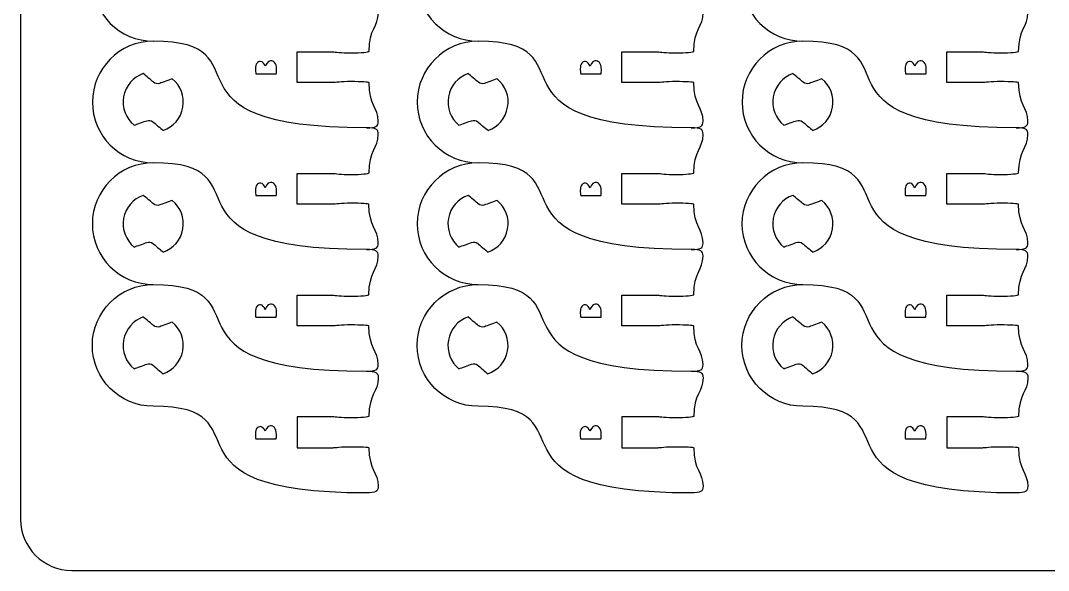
# Model space of a CAD drawing. Extents: x 0 to 300, y 0 to 300.
# Drawn here: x 0 to 100.2, y 0.1 to 53.7 of the extents above; entities that cross this region are included whole.
import ezdxf

# ---------------------------------------------------------------- set-up
doc = ezdxf.new("R2010")
doc.units = 0
doc.header["$MEASUREMENT"] = 0
doc.layers.add('DEFAULT', color=7, linetype='CONTINUOUS')

msp = doc.modelspace()

# ---------------------------------------------------------------- linework, layer by layer
at = {"layer": 'DEFAULT', "color": 1}
for points, knots in [([(295, 0.1), (198.33, 0.1), (101.67, 0.1), (5, 0.1), (2.25, 0.1), (0, 2.35), (0, 5.1), (0, 101.77), (0, 198.43), (0, 295.1), (0, 297.85), (2.25, 300.1), (5, 300.1), (101.67, 300.1), (198.33, 300.1), (295, 300.1), (297.75, 300.1), (300, 297.85), (300, 295.1), (300, 198.43), (300, 101.77), (300, 5.1), (300, 2.35), (297.75, 0.1), (295, 0.1)], [0, 0, 0, 0, 822.047, 822.047, 822.047, 823.047, 823.047, 823.047, 1645.094, 1645.094, 1645.094, 1646.094, 1646.094, 1646.094, 2468.141, 2468.141, 2468.141, 2469.141, 2469.141, 2469.141, 3291.188, 3291.188, 3291.188, 3292.188, 3292.188, 3292.188, 3292.188]), ([(33.74, 43.27), (34.66, 43.27), (34.88, 43.39), (34.88, 43.91), (34.88, 45.3), (33.98, 45.46), (33.98, 47.68), (33.98, 47.73), (33.2, 47.77), (32.23, 47.77), (31.26, 47.77), (30.65, 47.68), (30.48, 47.68), (29.31, 47.68), (28.14, 47.68), (26.98, 47.68), (26.98, 48.68), (26.98, 49.68), (26.98, 50.68), (26.98, 50.68), (29.6, 50.67), (30.48, 50.67), (30.65, 50.67), (31.26, 50.57), (32.23, 50.57), (33.19, 50.57), (33.97, 50.66), (33.98, 50.72), (33.98, 52.93), (34.89, 53.09), (34.89, 54.49), (34.89, 55.01), (34.66, 55.13), (33.74, 55.13), (12.47, 55.13), (24.37, 63.58), (12.95, 63.58), (9.67, 63.59), (7.01, 60.92), (7.01, 57.65), (7.01, 54.38), (9.67, 51.71), (12.94, 51.71)], [0, 0, 0, 0, 1, 1, 1, 2, 2, 2, 3, 3, 3, 4, 4, 4, 13.92, 13.92, 13.92, 22.43, 22.43, 22.43, 23.43, 23.43, 23.43, 24.43, 24.43, 24.43, 25.43, 25.43, 25.43, 26.43, 26.43, 26.43, 27.43, 27.43, 27.43, 28.43, 28.43, 28.43, 29.43, 29.43, 29.43, 30.43, 30.43, 30.43, 30.43]), ([(65.41, 43.27), (66.33, 43.27), (66.56, 43.39), (66.56, 43.91), (66.56, 45.3), (65.65, 45.46), (65.65, 47.68), (65.65, 47.73), (64.87, 47.77), (63.91, 47.77), (62.93, 47.77), (62.33, 47.68), (62.15, 47.68), (60.99, 47.68), (59.82, 47.68), (58.65, 47.68), (58.65, 48.68), (58.65, 49.68), (58.65, 50.68), (58.65, 50.68), (61.28, 50.67), (62.15, 50.67), (62.33, 50.67), (62.94, 50.57), (63.91, 50.57), (64.87, 50.57), (65.64, 50.66), (65.66, 50.72), (65.66, 52.93), (66.56, 53.09), (66.56, 54.49), (66.56, 55.01), (66.34, 55.13), (65.42, 55.13), (44.14, 55.13), (56.05, 63.58), (44.62, 63.58), (41.35, 63.59), (38.69, 60.92), (38.69, 57.65), (38.68, 54.38), (41.35, 51.71), (44.62, 51.71)], [0, 0, 0, 0, 1, 1, 1, 2, 2, 2, 3, 3, 3, 4, 4, 4, 13.92, 13.92, 13.92, 22.43, 22.43, 22.43, 23.43, 23.43, 23.43, 24.43, 24.43, 24.43, 25.43, 25.43, 25.43, 26.43, 26.43, 26.43, 27.43, 27.43, 27.43, 28.43, 28.43, 28.43, 29.43, 29.43, 29.43, 30.43, 30.43, 30.43, 30.43]), ([(97.09, 43.27), (98.01, 43.27), (98.23, 43.39), (98.23, 43.91), (98.23, 45.3), (97.33, 45.46), (97.33, 47.68), (97.33, 47.73), (96.55, 47.77), (95.58, 47.77), (94.61, 47.77), (94, 47.68), (93.83, 47.68), (92.66, 47.68), (91.49, 47.68), (90.33, 47.68), (90.33, 48.68), (90.33, 49.68), (90.33, 50.68), (90.33, 50.68), (92.95, 50.67), (93.83, 50.67), (94, 50.67), (94.61, 50.57), (95.58, 50.57), (96.54, 50.57), (97.32, 50.66), (97.33, 50.72), (97.33, 52.93), (98.24, 53.09), (98.24, 54.49), (98.24, 55.01), (98.01, 55.13), (97.09, 55.13), (75.82, 55.13), (87.72, 63.58), (76.3, 63.58), (73.02, 63.59), (70.36, 60.92), (70.36, 57.65), (70.36, 54.38), (73.02, 51.71), (76.29, 51.71)], [0, 0, 0, 0, 1, 1, 1, 2, 2, 2, 3, 3, 3, 4, 4, 4, 13.92, 13.92, 13.92, 22.43, 22.43, 22.43, 23.43, 23.43, 23.43, 24.43, 24.43, 24.43, 25.43, 25.43, 25.43, 26.43, 26.43, 26.43, 27.43, 27.43, 27.43, 28.43, 28.43, 28.43, 29.43, 29.43, 29.43, 30.43, 30.43, 30.43, 30.43]), ([(33.73, 31.4), (34.65, 31.4), (34.88, 31.52), (34.88, 32.04), (34.88, 33.43), (33.97, 33.6), (33.97, 35.81), (33.97, 35.86), (33.19, 35.91), (32.23, 35.91), (31.25, 35.91), (30.65, 35.81), (30.47, 35.81), (29.31, 35.81), (28.14, 35.81), (26.97, 35.81), (26.97, 36.81), (26.97, 37.81), (26.97, 38.81), (26.97, 38.81), (29.6, 38.81), (30.47, 38.81), (30.65, 38.81), (31.26, 38.71), (32.23, 38.7), (33.19, 38.71), (33.97, 38.8), (33.98, 38.86), (33.98, 41.06), (34.88, 41.23), (34.88, 42.62), (34.88, 43.14), (34.66, 43.27), (33.74, 43.27), (12.46, 43.27), (24.37, 51.71), (12.94, 51.71), (9.67, 51.72), (7.01, 49.05), (7.01, 45.78), (7, 42.51), (9.67, 39.85), (12.94, 39.85)], [0, 0, 0, 0, 1, 1, 1, 2, 2, 2, 3, 3, 3, 4, 4, 4, 13.92, 13.92, 13.92, 22.43, 22.43, 22.43, 23.43, 23.43, 23.43, 24.43, 24.43, 24.43, 25.43, 25.43, 25.43, 26.43, 26.43, 26.43, 27.43, 27.43, 27.43, 28.43, 28.43, 28.43, 29.43, 29.43, 29.43, 30.43, 30.43, 30.43, 30.43]), ([(65.41, 31.4), (66.33, 31.4), (66.55, 31.52), (66.55, 32.04), (66.55, 33.43), (65.65, 33.6), (65.65, 35.81), (65.65, 35.86), (64.87, 35.91), (63.9, 35.91), (62.93, 35.91), (62.32, 35.81), (62.15, 35.81), (60.98, 35.81), (59.82, 35.81), (58.65, 35.81), (58.65, 36.81), (58.65, 37.81), (58.65, 38.81), (58.65, 38.81), (61.27, 38.81), (62.15, 38.81), (62.32, 38.81), (62.94, 38.71), (63.9, 38.7), (64.86, 38.71), (65.64, 38.8), (65.65, 38.86), (65.65, 41.06), (66.56, 41.23), (66.56, 42.62), (66.56, 43.14), (66.33, 43.27), (65.41, 43.27), (44.14, 43.27), (56.04, 51.71), (44.62, 51.71), (41.35, 51.72), (38.68, 49.05), (38.68, 45.78), (38.68, 42.51), (41.35, 39.85), (44.62, 39.85)], [0, 0, 0, 0, 1, 1, 1, 2, 2, 2, 3, 3, 3, 4, 4, 4, 13.92, 13.92, 13.92, 22.43, 22.43, 22.43, 23.43, 23.43, 23.43, 24.43, 24.43, 24.43, 25.43, 25.43, 25.43, 26.43, 26.43, 26.43, 27.43, 27.43, 27.43, 28.43, 28.43, 28.43, 29.43, 29.43, 29.43, 30.43, 30.43, 30.43, 30.43]), ([(97.08, 31.4), (98, 31.4), (98.23, 31.52), (98.23, 32.04), (98.23, 33.43), (97.32, 33.6), (97.32, 35.81), (97.32, 35.86), (96.54, 35.91), (95.58, 35.91), (94.6, 35.91), (94, 35.81), (93.82, 35.81), (92.66, 35.81), (91.49, 35.81), (90.32, 35.81), (90.32, 36.81), (90.32, 37.81), (90.32, 38.81), (90.32, 38.81), (92.95, 38.81), (93.82, 38.81), (94, 38.81), (94.61, 38.71), (95.58, 38.7), (96.54, 38.71), (97.32, 38.8), (97.33, 38.86), (97.33, 41.06), (98.23, 41.23), (98.23, 42.62), (98.23, 43.14), (98.01, 43.27), (97.09, 43.27), (75.81, 43.27), (87.72, 51.71), (76.29, 51.71), (73.02, 51.72), (70.36, 49.05), (70.36, 45.78), (70.35, 42.51), (73.02, 39.85), (76.29, 39.85)], [0, 0, 0, 0, 1, 1, 1, 2, 2, 2, 3, 3, 3, 4, 4, 4, 13.92, 13.92, 13.92, 22.43, 22.43, 22.43, 23.43, 23.43, 23.43, 24.43, 24.43, 24.43, 25.43, 25.43, 25.43, 26.43, 26.43, 26.43, 27.43, 27.43, 27.43, 28.43, 28.43, 28.43, 29.43, 29.43, 29.43, 30.43, 30.43, 30.43, 30.43]), ([(15.83, 45.27), (15.64, 44.19), (14.88, 43.35), (13.91, 43.01), (13.69, 43.2), (13.1, 43.69), (12.91, 43.85), (12.74, 43.99), (12.51, 44.03), (12.31, 43.96), (12.07, 43.87), (11.35, 43.61), (11.08, 43.51), (10.29, 44.16), (9.86, 45.21), (10.05, 46.29), (10.24, 47.38), (11, 48.21), (11.97, 48.55), (12.2, 48.36), (12.78, 47.88), (12.97, 47.71), (13.14, 47.57), (13.37, 47.53), (13.57, 47.6), (13.81, 47.69), (14.52, 47.95), (14.8, 48.05), (15.59, 47.4), (16.02, 46.35), (15.83, 45.27)], [1, 1, 1, 1, 2, 2, 2, 3, 3, 3, 4, 4, 4, 5, 5, 5, 6, 6, 6, 7, 7, 7, 8, 8, 8, 9, 9, 9, 10, 10, 10, 11, 11, 11, 11]), ([(47.5, 45.27), (47.31, 44.19), (46.56, 43.35), (45.59, 43.01), (45.36, 43.2), (44.78, 43.69), (44.58, 43.85), (44.42, 43.99), (44.19, 44.03), (43.98, 43.96), (43.74, 43.87), (43.02, 43.61), (42.75, 43.51), (41.96, 44.16), (41.54, 45.21), (41.73, 46.29), (41.92, 47.38), (42.68, 48.21), (43.65, 48.55), (43.87, 48.36), (44.45, 47.88), (44.65, 47.71), (44.81, 47.57), (45.04, 47.53), (45.25, 47.6), (45.49, 47.69), (46.19, 47.95), (46.47, 48.05), (47.27, 47.4), (47.7, 46.35), (47.5, 45.27)], [1, 1, 1, 1, 2, 2, 2, 3, 3, 3, 4, 4, 4, 5, 5, 5, 6, 6, 6, 7, 7, 7, 8, 8, 8, 9, 9, 9, 10, 10, 10, 11, 11, 11, 11]), ([(79.18, 45.27), (78.99, 44.19), (78.23, 43.35), (77.26, 43.01), (77.03, 43.2), (76.45, 43.69), (76.26, 43.85), (76.09, 43.99), (75.86, 44.03), (75.66, 43.96), (75.42, 43.87), (74.7, 43.61), (74.43, 43.51), (73.64, 44.16), (73.21, 45.21), (73.4, 46.29), (73.59, 47.38), (74.35, 48.21), (75.32, 48.55), (75.55, 48.36), (76.13, 47.88), (76.32, 47.71), (76.49, 47.57), (76.72, 47.53), (76.92, 47.6), (77.16, 47.69), (77.87, 47.95), (78.15, 48.05), (78.94, 47.4), (79.37, 46.35), (79.18, 45.27)], [1, 1, 1, 1, 2, 2, 2, 3, 3, 3, 4, 4, 4, 5, 5, 5, 6, 6, 6, 7, 7, 7, 8, 8, 8, 9, 9, 9, 10, 10, 10, 11, 11, 11, 11]), ([(33.73, 19.53), (34.65, 19.53), (34.88, 19.65), (34.88, 20.17), (34.88, 21.57), (33.97, 21.73), (33.97, 23.94), (33.97, 23.99), (33.19, 24.04), (32.22, 24.04), (31.25, 24.04), (30.65, 23.94), (30.47, 23.94), (29.3, 23.94), (28.14, 23.94), (26.97, 23.94), (26.97, 24.94), (26.97, 25.94), (26.97, 26.94), (26.97, 26.94), (29.6, 26.94), (30.47, 26.94), (30.65, 26.94), (31.26, 26.84), (32.22, 26.84), (33.18, 26.84), (33.96, 26.93), (33.97, 26.99), (33.97, 29.2), (34.88, 29.36), (34.88, 30.75), (34.88, 31.27), (34.65, 31.4), (33.73, 31.4), (12.46, 31.4), (24.36, 39.84), (12.94, 39.85), (9.67, 39.85), (7, 37.19), (7, 33.91), (7, 30.64), (9.67, 27.98), (12.94, 27.98)], [0, 0, 0, 0, 1, 1, 1, 2, 2, 2, 3, 3, 3, 4, 4, 4, 13.92, 13.92, 13.92, 22.43, 22.43, 22.43, 23.43, 23.43, 23.43, 24.43, 24.43, 24.43, 25.43, 25.43, 25.43, 26.43, 26.43, 26.43, 27.43, 27.43, 27.43, 28.43, 28.43, 28.43, 29.43, 29.43, 29.43, 30.43, 30.43, 30.43, 30.43]), ([(65.4, 19.53), (66.33, 19.53), (66.55, 19.65), (66.55, 20.17), (66.55, 21.57), (65.64, 21.73), (65.64, 23.94), (65.64, 23.99), (64.86, 24.04), (63.9, 24.04), (62.92, 24.04), (62.32, 23.94), (62.14, 23.94), (60.98, 23.94), (59.81, 23.94), (58.65, 23.94), (58.65, 24.94), (58.65, 25.94), (58.65, 26.94), (58.65, 26.94), (61.27, 26.94), (62.14, 26.94), (62.32, 26.94), (62.93, 26.84), (63.9, 26.84), (64.86, 26.84), (65.64, 26.93), (65.65, 26.99), (65.65, 29.2), (66.55, 29.36), (66.55, 30.75), (66.55, 31.27), (66.33, 31.4), (65.41, 31.4), (44.14, 31.4), (56.04, 39.84), (44.62, 39.85), (41.34, 39.85), (38.68, 37.19), (38.68, 33.91), (38.67, 30.64), (41.34, 27.98), (44.61, 27.98)], [0, 0, 0, 0, 1, 1, 1, 2, 2, 2, 3, 3, 3, 4, 4, 4, 13.92, 13.92, 13.92, 22.43, 22.43, 22.43, 23.43, 23.43, 23.43, 24.43, 24.43, 24.43, 25.43, 25.43, 25.43, 26.43, 26.43, 26.43, 27.43, 27.43, 27.43, 28.43, 28.43, 28.43, 29.43, 29.43, 29.43, 30.43, 30.43, 30.43, 30.43]), ([(97.08, 19.53), (98, 19.53), (98.23, 19.65), (98.23, 20.17), (98.23, 21.57), (97.32, 21.73), (97.32, 23.94), (97.32, 23.99), (96.54, 24.04), (95.57, 24.04), (94.6, 24.04), (94, 23.94), (93.82, 23.94), (92.65, 23.94), (91.49, 23.94), (90.32, 23.94), (90.32, 24.94), (90.32, 25.94), (90.32, 26.94), (90.32, 26.94), (92.94, 26.94), (93.82, 26.94), (94, 26.94), (94.61, 26.84), (95.57, 26.84), (96.53, 26.84), (97.31, 26.93), (97.32, 26.99), (97.32, 29.2), (98.23, 29.36), (98.23, 30.75), (98.23, 31.27), (98, 31.4), (97.08, 31.4), (75.81, 31.4), (87.71, 39.84), (76.29, 39.85), (73.02, 39.85), (70.35, 37.19), (70.35, 33.91), (70.35, 30.64), (73.02, 27.98), (76.29, 27.98)], [0, 0, 0, 0, 1, 1, 1, 2, 2, 2, 3, 3, 3, 4, 4, 4, 13.92, 13.92, 13.92, 22.43, 22.43, 22.43, 23.43, 23.43, 23.43, 24.43, 24.43, 24.43, 25.43, 25.43, 25.43, 26.43, 26.43, 26.43, 27.43, 27.43, 27.43, 28.43, 28.43, 28.43, 29.43, 29.43, 29.43, 30.43, 30.43, 30.43, 30.43]), ([(15.83, 33.4), (15.64, 32.32), (14.88, 31.48), (13.91, 31.14), (13.68, 31.33), (13.1, 31.82), (12.91, 31.98), (12.74, 32.12), (12.51, 32.16), (12.31, 32.09), (12.07, 32), (11.35, 31.74), (11.07, 31.64), (10.28, 32.29), (9.86, 33.34), (10.05, 34.42), (10.24, 35.51), (11, 36.35), (11.97, 36.68), (12.19, 36.5), (12.78, 36.01), (12.97, 35.84), (13.13, 35.71), (13.36, 35.66), (13.57, 35.74), (13.81, 35.83), (14.51, 36.08), (14.79, 36.19), (15.59, 35.54), (16.02, 34.48), (15.83, 33.4)], [1, 1, 1, 1, 2, 2, 2, 3, 3, 3, 4, 4, 4, 5, 5, 5, 6, 6, 6, 7, 7, 7, 8, 8, 8, 9, 9, 9, 10, 10, 10, 11, 11, 11, 11]), ([(47.5, 33.4), (47.31, 32.32), (46.55, 31.48), (45.58, 31.14), (45.36, 31.33), (44.77, 31.82), (44.58, 31.98), (44.41, 32.12), (44.18, 32.16), (43.98, 32.09), (43.74, 32), (43.02, 31.74), (42.75, 31.64), (41.96, 32.29), (41.53, 33.34), (41.72, 34.42), (41.91, 35.51), (42.68, 36.35), (43.65, 36.68), (43.87, 36.5), (44.45, 36.01), (44.64, 35.84), (44.81, 35.71), (45.04, 35.66), (45.24, 35.74), (45.48, 35.83), (46.19, 36.08), (46.47, 36.19), (47.26, 35.54), (47.7, 34.48), (47.5, 33.4)], [1, 1, 1, 1, 2, 2, 2, 3, 3, 3, 4, 4, 4, 5, 5, 5, 6, 6, 6, 7, 7, 7, 8, 8, 8, 9, 9, 9, 10, 10, 10, 11, 11, 11, 11]), ([(79.18, 33.4), (78.99, 32.32), (78.23, 31.48), (77.26, 31.14), (77.03, 31.33), (76.45, 31.82), (76.25, 31.98), (76.09, 32.12), (75.86, 32.16), (75.65, 32.09), (75.42, 32), (74.7, 31.74), (74.42, 31.64), (73.63, 32.29), (73.21, 33.34), (73.4, 34.42), (73.59, 35.51), (74.35, 36.35), (75.32, 36.68), (75.54, 36.5), (76.12, 36.01), (76.32, 35.84), (76.48, 35.71), (76.71, 35.66), (76.92, 35.74), (77.16, 35.83), (77.86, 36.08), (78.14, 36.19), (78.94, 35.54), (79.37, 34.48), (79.18, 33.4)], [1, 1, 1, 1, 2, 2, 2, 3, 3, 3, 4, 4, 4, 5, 5, 5, 6, 6, 6, 7, 7, 7, 8, 8, 8, 9, 9, 9, 10, 10, 10, 11, 11, 11, 11]), ([(34.88, 18.88), (34.88, 19.41), (34.65, 19.53), (33.73, 19.53), (12.46, 19.53), (24.36, 27.98), (12.94, 27.98), (9.66, 27.98), (7, 25.32), (7, 22.05), (7, 18.78), (9.66, 16.11), (12.93, 16.11), (24.36, 16.11), (12.45, 7.66), (33.73, 7.66), (34.65, 7.66), (34.87, 7.79), (34.87, 8.31), (34.87, 9.7), (33.97, 9.86), (33.97, 12.07), (33.97, 12.13), (33.19, 12.17), (32.22, 12.17), (31.25, 12.17), (30.64, 12.07), (30.47, 12.07), (29.3, 12.07), (28.13, 12.07), (26.97, 12.07), (26.97, 13.07), (26.97, 14.07), (26.97, 15.07), (26.97, 15.07), (29.59, 15.07), (30.47, 15.07), (30.64, 15.07), (31.25, 14.97), (32.22, 14.97), (33.18, 14.97), (33.96, 15.06), (33.97, 15.12), (33.97, 17.33), (34.88, 17.49), (34.88, 18.88)], [1, 1, 1, 1, 2, 2, 2, 3, 3, 3, 4, 4, 4, 5, 5, 5, 6, 6, 6, 7, 7, 7, 8, 8, 8, 9, 9, 9, 10, 10, 10, 19.92, 19.92, 19.92, 28.43, 28.43, 28.43, 29.43, 29.43, 29.43, 30.43, 30.43, 30.43, 31.43, 31.43, 31.43, 32.43, 32.43, 32.43, 32.43]), ([(66.55, 18.88), (66.55, 19.41), (66.33, 19.53), (65.4, 19.53), (44.13, 19.53), (56.03, 27.98), (44.61, 27.98), (41.34, 27.98), (38.67, 25.32), (38.67, 22.05), (38.67, 18.78), (41.34, 16.11), (44.61, 16.11), (56.03, 16.11), (44.13, 7.66), (65.4, 7.66), (66.32, 7.66), (66.55, 7.79), (66.55, 8.31), (66.55, 9.7), (65.64, 9.86), (65.64, 12.07), (65.64, 12.13), (64.86, 12.17), (63.89, 12.17), (62.92, 12.17), (62.32, 12.07), (62.14, 12.07), (60.97, 12.07), (59.81, 12.07), (58.64, 12.07), (58.64, 13.07), (58.64, 14.07), (58.64, 15.07), (58.64, 15.07), (61.27, 15.07), (62.14, 15.07), (62.32, 15.07), (62.93, 14.97), (63.89, 14.97), (64.85, 14.97), (65.63, 15.06), (65.64, 15.12), (65.64, 17.33), (66.55, 17.49), (66.55, 18.88)], [1, 1, 1, 1, 2, 2, 2, 3, 3, 3, 4, 4, 4, 5, 5, 5, 6, 6, 6, 7, 7, 7, 8, 8, 8, 9, 9, 9, 10, 10, 10, 19.92, 19.92, 19.92, 28.43, 28.43, 28.43, 29.43, 29.43, 29.43, 30.43, 30.43, 30.43, 31.43, 31.43, 31.43, 32.43, 32.43, 32.43, 32.43]), ([(98.23, 18.88), (98.23, 19.41), (98, 19.53), (97.08, 19.53), (75.81, 19.53), (87.71, 27.98), (76.29, 27.98), (73.01, 27.98), (70.35, 25.32), (70.35, 22.05), (70.35, 18.78), (73.01, 16.11), (76.28, 16.11), (87.71, 16.11), (75.8, 7.66), (97.08, 7.66), (98, 7.66), (98.22, 7.79), (98.22, 8.31), (98.22, 9.7), (97.32, 9.86), (97.32, 12.07), (97.32, 12.13), (96.54, 12.17), (95.57, 12.17), (94.6, 12.17), (93.99, 12.07), (93.82, 12.07), (92.65, 12.07), (91.48, 12.07), (90.32, 12.07), (90.32, 13.07), (90.32, 14.07), (90.32, 15.07), (90.32, 15.07), (92.94, 15.07), (93.82, 15.07), (93.99, 15.07), (94.6, 14.97), (95.57, 14.97), (96.53, 14.97), (97.31, 15.06), (97.32, 15.12), (97.32, 17.33), (98.23, 17.49), (98.23, 18.88)], [1, 1, 1, 1, 2, 2, 2, 3, 3, 3, 4, 4, 4, 5, 5, 5, 6, 6, 6, 7, 7, 7, 8, 8, 8, 9, 9, 9, 10, 10, 10, 19.92, 19.92, 19.92, 28.43, 28.43, 28.43, 29.43, 29.43, 29.43, 30.43, 30.43, 30.43, 31.43, 31.43, 31.43, 32.43, 32.43, 32.43, 32.43]), ([(15.82, 21.53), (15.63, 20.45), (14.87, 19.62), (13.9, 19.27), (13.68, 19.46), (13.1, 19.95), (12.9, 20.12), (12.74, 20.25), (12.51, 20.29), (12.3, 20.22), (12.06, 20.13), (11.34, 19.87), (11.07, 19.77), (10.28, 20.42), (9.85, 21.47), (10.04, 22.55), (10.23, 23.64), (11, 24.48), (11.97, 24.82), (12.19, 24.63), (12.77, 24.14), (12.97, 23.98), (13.13, 23.84), (13.36, 23.8), (13.57, 23.87), (13.81, 23.96), (14.51, 24.22), (14.79, 24.32), (15.59, 23.67), (16.02, 22.62), (15.82, 21.53)], [1, 1, 1, 1, 2, 2, 2, 3, 3, 3, 4, 4, 4, 5, 5, 5, 6, 6, 6, 7, 7, 7, 8, 8, 8, 9, 9, 9, 10, 10, 10, 11, 11, 11, 11]), ([(47.5, 21.53), (47.31, 20.45), (46.55, 19.62), (45.58, 19.27), (45.35, 19.46), (44.77, 19.95), (44.58, 20.12), (44.41, 20.25), (44.18, 20.29), (43.98, 20.22), (43.74, 20.13), (43.02, 19.87), (42.75, 19.77), (41.96, 20.42), (41.53, 21.47), (41.72, 22.55), (41.91, 23.64), (42.67, 24.48), (43.64, 24.82), (43.86, 24.63), (44.45, 24.14), (44.64, 23.98), (44.81, 23.84), (45.04, 23.8), (45.24, 23.87), (45.48, 23.96), (46.19, 24.22), (46.46, 24.32), (47.26, 23.67), (47.69, 22.62), (47.5, 21.53)], [1, 1, 1, 1, 2, 2, 2, 3, 3, 3, 4, 4, 4, 5, 5, 5, 6, 6, 6, 7, 7, 7, 8, 8, 8, 9, 9, 9, 10, 10, 10, 11, 11, 11, 11]), ([(79.17, 21.53), (78.98, 20.45), (78.22, 19.62), (77.25, 19.27), (77.03, 19.46), (76.45, 19.95), (76.25, 20.12), (76.09, 20.25), (75.86, 20.29), (75.65, 20.22), (75.41, 20.13), (74.69, 19.87), (74.42, 19.77), (73.63, 20.42), (73.2, 21.47), (73.39, 22.55), (73.58, 23.64), (74.35, 24.48), (75.32, 24.82), (75.54, 24.63), (76.12, 24.14), (76.31, 23.98), (76.48, 23.84), (76.71, 23.8), (76.91, 23.87), (77.15, 23.96), (77.86, 24.22), (78.14, 24.32), (78.94, 23.67), (79.37, 22.62), (79.17, 21.53)], [1, 1, 1, 1, 2, 2, 2, 3, 3, 3, 4, 4, 4, 5, 5, 5, 6, 6, 6, 7, 7, 7, 8, 8, 8, 9, 9, 9, 10, 10, 10, 11, 11, 11, 11])]:
    msp.add_open_spline(points, degree=3, knots=knots, dxfattribs=at)
at = {"layer": 'DEFAULT', "color": 250}
for points in [[(22.95, 48.54), (22.93, 48.65), (22.91, 48.83), (22.91, 49.01), (22.91, 49.28), (22.95, 49.44), (23.06, 49.57), (23.13, 49.67), (23.25, 49.74), (23.41, 49.74), (23.61, 49.74), (23.78, 49.48), (23.86, 49.27), (23.86, 49.27), (24.07, 49.81), (24.37, 49.81), (24.54, 49.81), (24.68, 49.74), (24.77, 49.64), (24.9, 49.5), (24.96, 49.27), (24.96, 48.94), (24.96, 48.76), (24.95, 48.63), (24.94, 48.54), (24.28, 48.54), (23.61, 48.54), (22.95, 48.54)], [(54.63, 48.54), (54.6, 48.65), (54.58, 48.83), (54.58, 49.01), (54.58, 49.28), (54.63, 49.44), (54.73, 49.57), (54.81, 49.67), (54.93, 49.74), (55.09, 49.74), (55.28, 49.74), (55.45, 49.48), (55.53, 49.27), (55.53, 49.27), (55.74, 49.81), (56.04, 49.81), (56.22, 49.81), (56.35, 49.74), (56.45, 49.64), (56.58, 49.5), (56.64, 49.27), (56.64, 48.94), (56.64, 48.76), (56.63, 48.63), (56.61, 48.54), (55.95, 48.54), (55.29, 48.54), (54.63, 48.54)], [(86.3, 48.54), (86.28, 48.65), (86.26, 48.83), (86.26, 49.01), (86.26, 49.28), (86.3, 49.44), (86.41, 49.57), (86.48, 49.67), (86.6, 49.74), (86.76, 49.74), (86.96, 49.74), (87.13, 49.48), (87.21, 49.27), (87.21, 49.27), (87.42, 49.81), (87.72, 49.81), (87.89, 49.81), (88.02, 49.74), (88.12, 49.64), (88.25, 49.5), (88.31, 49.27), (88.31, 48.94), (88.31, 48.76), (88.3, 48.63), (88.29, 48.54), (87.63, 48.54), (86.96, 48.54), (86.3, 48.54)], [(22.95, 36.67), (22.92, 36.78), (22.91, 36.96), (22.91, 37.15), (22.91, 37.41), (22.95, 37.58), (23.05, 37.7), (23.13, 37.81), (23.25, 37.87), (23.41, 37.87), (23.6, 37.87), (23.78, 37.61), (23.85, 37.4), (23.85, 37.4), (24.07, 37.94), (24.37, 37.94), (24.54, 37.94), (24.67, 37.88), (24.77, 37.77), (24.9, 37.63), (24.96, 37.4), (24.96, 37.08), (24.96, 36.9), (24.95, 36.76), (24.94, 36.67), (24.27, 36.67), (23.61, 36.67), (22.95, 36.67)], [(54.62, 36.67), (54.6, 36.78), (54.58, 36.96), (54.58, 37.15), (54.58, 37.41), (54.62, 37.58), (54.73, 37.7), (54.81, 37.81), (54.92, 37.87), (55.08, 37.87), (55.28, 37.87), (55.45, 37.61), (55.53, 37.4), (55.53, 37.4), (55.74, 37.94), (56.04, 37.94), (56.21, 37.94), (56.35, 37.88), (56.44, 37.77), (56.57, 37.63), (56.63, 37.4), (56.63, 37.08), (56.63, 36.9), (56.62, 36.76), (56.61, 36.67), (55.95, 36.67), (55.28, 36.67), (54.62, 36.67)], [(86.3, 36.67), (86.27, 36.78), (86.25, 36.96), (86.25, 37.15), (86.25, 37.41), (86.3, 37.58), (86.4, 37.7), (86.48, 37.81), (86.6, 37.87), (86.76, 37.87), (86.95, 37.87), (87.12, 37.61), (87.2, 37.4), (87.2, 37.4), (87.42, 37.94), (87.71, 37.94), (87.89, 37.94), (88.02, 37.88), (88.12, 37.77), (88.25, 37.63), (88.31, 37.4), (88.31, 37.08), (88.31, 36.9), (88.3, 36.76), (88.28, 36.67), (87.62, 36.67), (86.96, 36.67), (86.3, 36.67)], [(22.94, 24.8), (22.92, 24.92), (22.9, 25.1), (22.9, 25.28), (22.9, 25.54), (22.95, 25.71), (23.05, 25.83), (23.13, 25.94), (23.25, 26), (23.41, 26), (23.6, 26), (23.77, 25.75), (23.85, 25.53), (23.85, 25.53), (24.06, 26.08), (24.36, 26.08), (24.54, 26.08), (24.67, 26.01), (24.77, 25.91), (24.9, 25.77), (24.96, 25.54), (24.96, 25.21), (24.96, 25.03), (24.94, 24.89), (24.93, 24.8), (24.27, 24.8), (23.61, 24.8), (22.94, 24.8)], [(54.62, 24.8), (54.59, 24.92), (54.58, 25.1), (54.58, 25.28), (54.58, 25.54), (54.62, 25.71), (54.72, 25.83), (54.8, 25.94), (54.92, 26), (55.08, 26), (55.28, 26), (55.45, 25.75), (55.52, 25.53), (55.52, 25.53), (55.74, 26.08), (56.04, 26.08), (56.21, 26.08), (56.34, 26.01), (56.44, 25.91), (56.57, 25.77), (56.63, 25.54), (56.63, 25.21), (56.63, 25.03), (56.62, 24.89), (56.61, 24.8), (55.94, 24.8), (55.28, 24.8), (54.62, 24.8)], [(86.29, 24.8), (86.27, 24.92), (86.25, 25.1), (86.25, 25.28), (86.25, 25.54), (86.3, 25.71), (86.4, 25.83), (86.48, 25.94), (86.6, 26), (86.75, 26), (86.95, 26), (87.12, 25.75), (87.2, 25.53), (87.2, 25.53), (87.41, 26.08), (87.71, 26.08), (87.89, 26.08), (88.02, 26.01), (88.12, 25.91), (88.24, 25.77), (88.3, 25.54), (88.3, 25.21), (88.3, 25.03), (88.29, 24.89), (88.28, 24.8), (87.62, 24.8), (86.96, 24.8), (86.29, 24.8)], [(22.94, 12.94), (22.92, 13.05), (22.9, 13.23), (22.9, 13.41), (22.9, 13.67), (22.94, 13.84), (23.05, 13.97), (23.12, 14.07), (23.24, 14.13), (23.4, 14.13), (23.6, 14.13), (23.77, 13.88), (23.85, 13.67), (23.85, 13.67), (24.06, 14.21), (24.36, 14.21), (24.53, 14.21), (24.66, 14.14), (24.76, 14.04), (24.89, 13.9), (24.95, 13.67), (24.95, 13.34), (24.95, 13.16), (24.94, 13.02), (24.93, 12.94), (24.27, 12.94), (23.6, 12.94), (22.94, 12.94)], [(54.61, 12.94), (54.59, 13.05), (54.57, 13.23), (54.57, 13.41), (54.57, 13.67), (54.62, 13.84), (54.72, 13.97), (54.8, 14.07), (54.92, 14.13), (55.08, 14.13), (55.27, 14.13), (55.44, 13.88), (55.52, 13.67), (55.52, 13.67), (55.73, 14.21), (56.03, 14.21), (56.21, 14.21), (56.34, 14.14), (56.44, 14.04), (56.57, 13.9), (56.63, 13.67), (56.63, 13.34), (56.63, 13.16), (56.61, 13.02), (56.6, 12.94), (55.94, 12.94), (55.28, 12.94), (54.61, 12.94)], [(86.29, 12.94), (86.27, 13.05), (86.25, 13.23), (86.25, 13.41), (86.25, 13.67), (86.29, 13.84), (86.39, 13.97), (86.47, 14.07), (86.59, 14.13), (86.75, 14.13), (86.95, 14.13), (87.12, 13.88), (87.2, 13.67), (87.2, 13.67), (87.41, 14.21), (87.71, 14.21), (87.88, 14.21), (88.01, 14.14), (88.11, 14.04), (88.24, 13.9), (88.3, 13.67), (88.3, 13.34), (88.3, 13.16), (88.29, 13.02), (88.28, 12.94), (87.61, 12.94), (86.95, 12.94), (86.29, 12.94)]]:
    msp.add_open_spline(points, degree=3, knots=[5.635, 5.635, 5.635, 5.635, 6.635, 6.635, 6.635, 7.635, 7.635, 7.635, 8.635, 8.635, 8.635, 9.635, 9.635, 9.635, 10.635, 10.635, 10.635, 11.635, 11.635, 11.635, 12.635, 12.635, 12.635, 13.635, 13.635, 13.635, 19.27, 19.27, 19.27, 19.27], dxfattribs=at)

doc.saveas('drawing.dxf')
